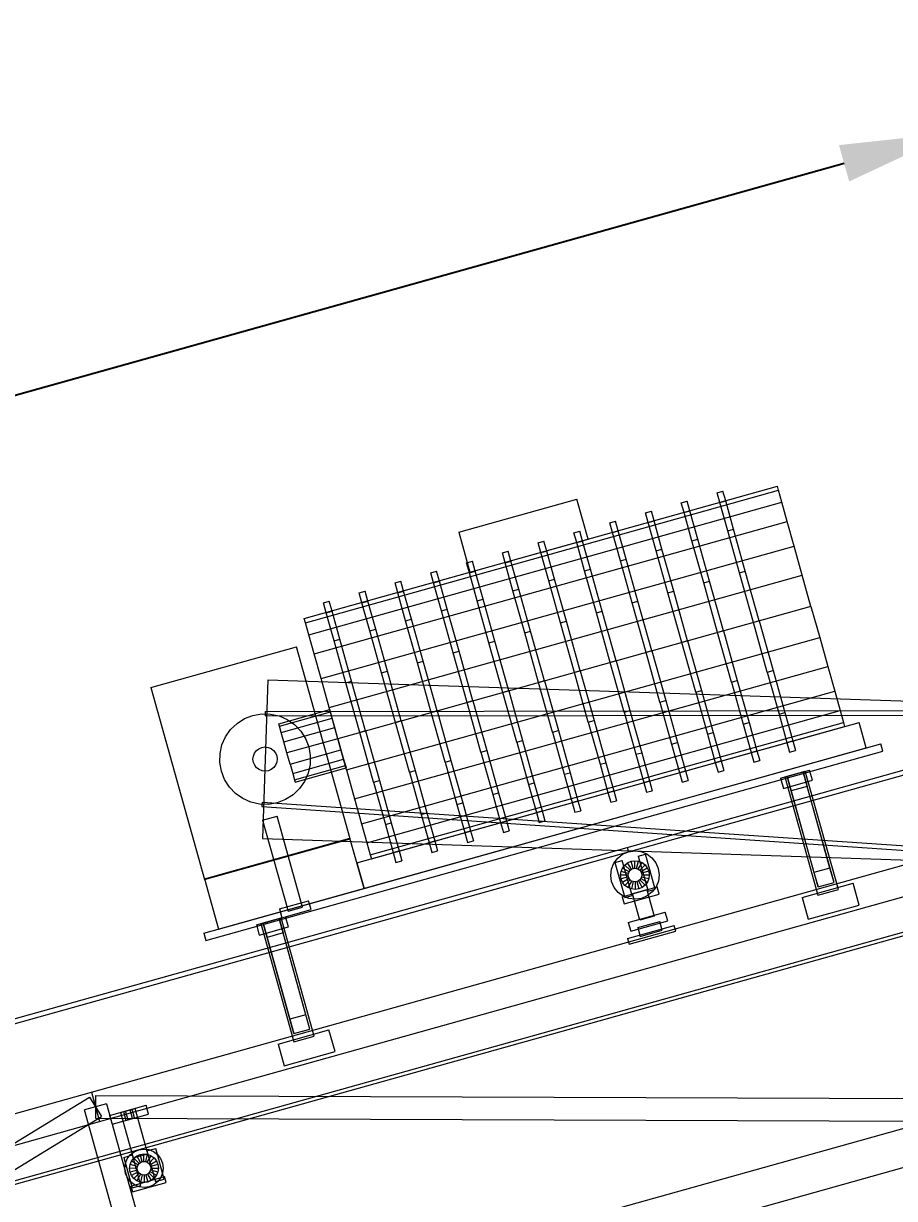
# Model space of a CAD drawing. Header units: millimetres. Extents: x -2500 to 58855, y -53268 to 6837.
# Drawn here: x 35445 to 36597, y 2957 to 4511 of the extents above; entities that cross this region are included whole.
import ezdxf

# ---------------------------------------------------------------- set-up
doc = ezdxf.new("R2010")
doc.units = ezdxf.units.MM
doc.layers.add('COTAS_P', color=1, linetype='Continuous', lineweight=0)
doc.layers.add('lateral_C03', color=7, linetype='Continuous', lineweight=0)
doc.dimstyles.new('R19_100', dxfattribs={"dimtxt": 250, "dimasz": 150, "dimexe": 150, "dimexo": 80, "dimgap": 100, "dimtad": 1, "dimtih": 1, "dimtoh": 1, "dimdsep": 46, "dimcen": 0.09, "dimadec": 0, "dimazin": 0, "dimtfac": 1, "dimtdec": 4, "dimtofl": 0, "dimtmove": 0, "dimatfit": 3, "dimfxl": 1, "dimtolj": 1, "dimtzin": 0, "dimarcsym": 0})

# ---------------------------------------------------------------- blocks, each defined once
blk = doc.blocks.new('*D9')
at = {"layer": 'COTAS_P', "color": 0, "lineweight": -2, "transparency": 16777216}
for p, q in [((36895.6, 3577), (36634.3, 4511.2)), ((27342.7, 1757.1), (36530.3, 4326.4)), ((27419.1, 927), (27157.9, 1861.2))]:
    blk.add_line(p, q, dxfattribs=at)
at = {"layer": 'COTAS_P', "color": 0, "transparency": 16777216}
for points in [[(36523.5, 4350.4), (36537, 4302.3), (36674.7, 4366.7)], [(27336, 1781.2), (27349.5, 1733.1), (27198.3, 1716.7)]]:
    blk.add_solid(points, dxfattribs=at)
at = {"layer": 'Defpoints', "color": 0, "transparency": 16777216}
for p in [(36674.7, 4366.7), (36917.1, 3500), (27440.7, 850)]:
    blk.add_point(p, dxfattribs=at)

msp = doc.modelspace()

# ---------------------------------------------------------------- linework, layer by layer
at = {"layer": 'lateral_C03'}
for p, q in [((35816.041, 3724.256), (36442.026, 3899.307)), ((35817.555, 3718.842), (36443.54, 3893.892)), ((36362.23, 3890.699), (36369.934, 3892.853)), ((36365.883, 3877.635), (36362.23, 3890.699)), ((36373.587, 3879.79), (36369.934, 3892.853)), ((36443.54, 3893.892), (36442.026, 3899.307)), ((36447.979, 3878.018), (36443.54, 3893.892)), ((35821.994, 3702.967), (36447.979, 3878.018)), ((36020.324, 3838.492), (36176.82, 3882.255)), ((36191.632, 3829.287), (36176.82, 3882.255)), ((36314.879, 3877.458), (36322.584, 3879.612)), ((36318.532, 3864.394), (36314.879, 3877.458)), ((36326.237, 3866.549), (36322.584, 3879.612)), ((36365.883, 3877.635), (36373.587, 3879.79)), ((36376.286, 3840.434), (36365.883, 3877.635)), ((36383.99, 3842.588), (36373.587, 3879.79)), ((36455.041, 3852.765), (36447.979, 3878.018)), ((36267.529, 3864.217), (36275.234, 3866.371)), ((36271.182, 3851.153), (36267.529, 3864.217)), ((36278.887, 3853.308), (36275.234, 3866.371)), ((36318.532, 3864.394), (36326.237, 3866.549)), ((36328.936, 3827.193), (36318.532, 3864.394)), ((36336.64, 3829.347), (36326.237, 3866.549)), ((35829.056, 3677.714), (36455.041, 3852.765)), ((36020.324, 3838.492), (36035.136, 3785.524)), ((36172.829, 3837.735), (36180.533, 3839.889)), ((36184.186, 3826.826), (36180.533, 3839.889)), ((36220.179, 3850.976), (36227.884, 3853.13)), ((36223.832, 3837.912), (36220.179, 3850.976)), ((36223.832, 3837.912), (36231.537, 3840.067)), ((36231.537, 3840.067), (36227.884, 3853.13)), ((36241.94, 3802.865), (36231.537, 3840.067)), ((36271.182, 3851.153), (36278.887, 3853.308)), ((36281.585, 3813.952), (36271.182, 3851.153)), ((36289.29, 3816.106), (36278.887, 3853.308)), ((36376.286, 3840.434), (36383.99, 3842.588)), ((36391.855, 3784.757), (36376.286, 3840.434)), ((36399.56, 3786.912), (36383.99, 3842.588)), ((36464.244, 3819.855), (36455.041, 3852.765)), ((36035.136, 3785.524), (36191.632, 3829.287)), ((36125.479, 3824.494), (36133.183, 3826.648)), ((36129.132, 3811.43), (36125.479, 3824.494)), ((36136.836, 3813.585), (36133.183, 3826.648)), ((36176.482, 3824.671), (36172.829, 3837.735)), ((36176.482, 3824.671), (36184.186, 3826.826)), ((36186.885, 3787.47), (36176.482, 3824.671)), ((36194.59, 3789.624), (36184.186, 3826.826)), ((36234.235, 3800.711), (36223.832, 3837.912)), ((36328.936, 3827.193), (36336.64, 3829.347)), ((36344.505, 3771.516), (36328.936, 3827.193)), ((36352.209, 3773.671), (36336.64, 3829.347)), ((35838.259, 3644.804), (36464.244, 3819.855)), ((36078.129, 3811.253), (36085.833, 3813.407)), ((36081.782, 3798.189), (36078.129, 3811.253)), ((36089.486, 3800.344), (36085.833, 3813.407)), ((36129.132, 3811.43), (36136.836, 3813.585)), ((36139.535, 3774.229), (36129.132, 3811.43)), ((36147.239, 3776.383), (36136.836, 3813.585)), ((36281.585, 3813.952), (36289.29, 3816.106)), ((36297.155, 3758.275), (36281.585, 3813.952)), ((36304.859, 3760.43), (36289.29, 3816.106)), ((36474.961, 3781.53), (36464.244, 3819.855)), ((36030.779, 3798.012), (36038.483, 3800.166)), ((36034.432, 3784.948), (36030.779, 3798.012)), ((36042.136, 3787.103), (36038.483, 3800.166)), ((36081.782, 3798.189), (36089.486, 3800.344)), ((36092.185, 3760.988), (36081.782, 3798.189)), ((36099.889, 3763.142), (36089.486, 3800.344)), ((36234.235, 3800.711), (36241.94, 3802.865)), ((36249.805, 3745.034), (36234.235, 3800.711)), ((36257.509, 3747.189), (36241.94, 3802.865)), ((35848.976, 3606.48), (36474.961, 3781.53)), ((35983.428, 3784.771), (35991.133, 3786.925)), ((35987.081, 3771.707), (35983.428, 3784.771)), ((35994.786, 3773.862), (35991.133, 3786.925)), ((36034.432, 3784.948), (36042.136, 3787.103)), ((36044.835, 3747.747), (36034.432, 3784.948)), ((36052.539, 3749.901), (36042.136, 3787.103)), ((36139.535, 3774.229), (36147.239, 3776.383)), ((36162.809, 3720.707), (36147.239, 3776.383)), ((36186.885, 3787.47), (36194.59, 3789.624)), ((36202.454, 3731.793), (36186.885, 3787.47)), ((36210.159, 3733.948), (36194.59, 3789.624)), ((36391.855, 3784.757), (36399.56, 3786.912)), ((36410.22, 3719.083), (36391.855, 3784.757)), ((36417.925, 3721.237), (36399.56, 3786.912)), ((36486.462, 3740.403), (36474.961, 3781.53)), ((35888.728, 3758.289), (35896.432, 3760.443)), ((35900.086, 3747.38), (35896.432, 3760.443)), ((35936.078, 3771.53), (35943.783, 3773.684)), ((35939.731, 3758.466), (35936.078, 3771.53)), ((35939.731, 3758.466), (35947.436, 3760.621)), ((35947.436, 3760.621), (35943.783, 3773.684)), ((35957.839, 3723.419), (35947.436, 3760.621)), ((35987.081, 3771.707), (35994.786, 3773.862)), ((35997.485, 3734.506), (35987.081, 3771.707)), ((36005.189, 3736.66), (35994.786, 3773.862)), ((36092.185, 3760.988), (36099.889, 3763.142)), ((36107.754, 3705.311), (36092.185, 3760.988)), ((36115.459, 3707.466), (36099.889, 3763.142)), ((36155.104, 3718.552), (36139.535, 3774.229)), ((36297.155, 3758.275), (36304.859, 3760.43)), ((36323.225, 3694.755), (36304.859, 3760.43)), ((36344.505, 3771.516), (36352.209, 3773.671)), ((36362.87, 3705.842), (36344.505, 3771.516)), ((36370.575, 3707.996), (36352.209, 3773.671)), ((35841.378, 3745.048), (35849.082, 3747.202)), ((35845.031, 3731.984), (35841.378, 3745.048)), ((35852.735, 3734.139), (35849.082, 3747.202)), ((35892.381, 3745.225), (35888.728, 3758.289)), ((35892.381, 3745.225), (35900.086, 3747.38)), ((35902.784, 3708.024), (35892.381, 3745.225)), ((35910.489, 3710.178), (35900.086, 3747.38)), ((35950.134, 3721.265), (35939.731, 3758.466)), ((36044.835, 3747.747), (36052.539, 3749.901)), ((36060.404, 3692.07), (36044.835, 3747.747)), ((36068.108, 3694.225), (36052.539, 3749.901)), ((36249.805, 3745.034), (36257.509, 3747.189)), ((36268.17, 3679.36), (36249.805, 3745.034)), ((36275.874, 3681.514), (36257.509, 3747.189)), ((36315.52, 3692.601), (36297.155, 3758.275)), ((35845.031, 3731.984), (35852.735, 3734.139)), ((35855.434, 3694.783), (35845.031, 3731.984)), ((35863.139, 3696.937), (35852.735, 3734.139)), ((36486.462, 3740.403), (35860.477, 3565.352)), ((35997.485, 3734.506), (36005.189, 3736.66)), ((36013.054, 3678.829), (35997.485, 3734.506)), ((36020.758, 3680.984), (36005.189, 3736.66)), ((36202.454, 3731.793), (36210.159, 3733.948)), ((36220.82, 3666.119), (36202.454, 3731.793)), ((36228.524, 3668.273), (36210.159, 3733.948)), ((36486.462, 3740.403), (36497.963, 3699.276)), ((35817.555, 3718.842), (35816.041, 3724.256)), ((35821.994, 3702.967), (35817.555, 3718.842)), ((35950.134, 3721.265), (35957.839, 3723.419)), ((35965.704, 3665.588), (35950.134, 3721.265)), ((35973.408, 3667.743), (35957.839, 3723.419)), ((36155.104, 3718.552), (36162.809, 3720.707)), ((36173.47, 3652.878), (36155.104, 3718.552)), ((36181.174, 3655.032), (36162.809, 3720.707)), ((36417.925, 3721.237), (36410.22, 3719.083)), ((36428.586, 3653.408), (36410.22, 3719.083)), ((36417.925, 3721.237), (36436.29, 3655.563)), ((35829.056, 3677.714), (35821.994, 3702.967)), ((35871.978, 3524.225), (36497.963, 3699.276)), ((35902.784, 3708.024), (35910.489, 3710.178)), ((35918.354, 3652.347), (35902.784, 3708.024)), ((35926.058, 3654.502), (35910.489, 3710.178)), ((36107.754, 3705.311), (36115.459, 3707.466)), ((36126.12, 3639.637), (36107.754, 3705.311)), ((36133.824, 3641.791), (36115.459, 3707.466)), ((36370.575, 3707.996), (36362.87, 3705.842)), ((36381.236, 3640.167), (36362.87, 3705.842)), ((36370.575, 3707.996), (36388.94, 3642.322)), ((36497.963, 3699.276), (36508.68, 3660.951)), ((35613.057, 3633.227), (35805.667, 3687.089)), ((35876.765, 3432.843), (35805.667, 3687.089)), ((35855.434, 3694.783), (35863.139, 3696.937)), ((35871.003, 3639.106), (35855.434, 3694.783)), ((35878.708, 3641.261), (35863.139, 3696.937)), ((36060.404, 3692.07), (36068.108, 3694.225)), ((36078.769, 3626.396), (36060.404, 3692.07)), ((36086.474, 3628.55), (36068.108, 3694.225)), ((36323.225, 3694.755), (36315.52, 3692.601)), ((36333.885, 3626.926), (36315.52, 3692.601)), ((36323.225, 3694.755), (36341.59, 3629.081)), ((35838.259, 3644.804), (35829.056, 3677.714)), ((35965.704, 3665.588), (35973.408, 3667.743)), ((35991.773, 3602.068), (35973.408, 3667.743)), ((36013.054, 3678.829), (36020.758, 3680.984)), ((36031.419, 3613.155), (36013.054, 3678.829)), ((36039.124, 3615.309), (36020.758, 3680.984)), ((36228.524, 3668.273), (36220.82, 3666.119)), ((36228.524, 3668.273), (36246.89, 3602.598)), ((36275.874, 3681.514), (36268.17, 3679.36)), ((36286.535, 3613.685), (36268.17, 3679.36)), ((36275.874, 3681.514), (36294.24, 3615.84)), ((35882.695, 3485.9), (36508.68, 3660.951)), ((35918.354, 3652.347), (35926.058, 3654.502)), ((35936.719, 3586.673), (35918.354, 3652.347)), ((35944.423, 3588.827), (35926.058, 3654.502)), ((35984.069, 3599.914), (35965.704, 3665.588)), ((36181.174, 3655.032), (36173.47, 3652.878)), ((36191.835, 3587.203), (36173.47, 3652.878)), ((36181.174, 3655.032), (36199.539, 3589.357)), ((36239.185, 3600.444), (36220.82, 3666.119)), ((36428.586, 3653.408), (36436.29, 3655.563)), ((36428.586, 3653.408), (36444.155, 3597.732)), ((36436.29, 3655.563), (36451.859, 3599.886)), ((36508.68, 3660.951), (36517.883, 3628.041)), ((35767.669, 3643.363), (35760.675, 3433.48)), ((35767.669, 3643.363), (36920.613, 3604.942)), ((35848.976, 3606.48), (35838.259, 3644.804)), ((35871.003, 3639.106), (35878.708, 3641.261)), ((35889.369, 3573.432), (35871.003, 3639.106)), ((35897.073, 3575.586), (35878.708, 3641.261)), ((36133.824, 3641.791), (36126.12, 3639.637)), ((36144.485, 3573.962), (36126.12, 3639.637)), ((36133.824, 3641.791), (36152.189, 3576.116)), ((36381.236, 3640.167), (36388.94, 3642.322)), ((36381.236, 3640.167), (36396.805, 3584.491)), ((36388.94, 3642.322), (36404.509, 3586.645)), ((35613.057, 3633.227), (35684.154, 3378.981)), ((35891.898, 3452.99), (36517.883, 3628.041)), ((36086.474, 3628.55), (36078.769, 3626.396)), ((36097.135, 3560.721), (36078.769, 3626.396)), ((36086.474, 3628.55), (36104.839, 3562.875)), ((36333.885, 3626.926), (36341.59, 3629.081)), ((36333.885, 3626.926), (36349.455, 3571.25)), ((36341.59, 3629.081), (36357.159, 3573.404)), ((36517.883, 3628.041), (36524.945, 3602.788)), ((35860.477, 3565.352), (35848.976, 3606.48)), ((36039.124, 3615.309), (36031.419, 3613.155)), ((36049.785, 3547.48), (36031.419, 3613.155)), ((36039.124, 3615.309), (36057.489, 3549.634)), ((36286.535, 3613.685), (36294.24, 3615.84)), ((36286.535, 3613.685), (36302.105, 3558.009)), ((36294.24, 3615.84), (36309.809, 3560.163)), ((35727.131, 3585.623), (35737.051, 3591.942)), ((35737.051, 3591.942), (35748.013, 3596.205)), ((35748.013, 3596.205), (35759.597, 3598.247)), ((35759.597, 3598.247), (35771.356, 3597.99)), ((35764.086, 3601.421), (36916.975, 3603)), ((35764.086, 3601.421), (35764.094, 3595.421)), ((35764.094, 3595.421), (36916.983, 3597)), ((35771.356, 3597.99), (35782.839, 3595.444)), ((35782.291, 3585.023), (35849.705, 3603.874)), ((35782.839, 3595.444), (35793.605, 3590.706)), ((35783.111, 3582.09), (35850.525, 3600.942)), ((35785.446, 3573.74), (35852.86, 3592.592)), ((35793.605, 3590.706), (35803.24, 3583.959)), ((35850.525, 3600.942), (35849.705, 3603.874)), ((35852.86, 3592.592), (35850.525, 3600.942)), ((35856.355, 3580.094), (35852.86, 3592.592)), ((35898.96, 3427.737), (36524.945, 3602.788)), ((35991.773, 3602.068), (35984.069, 3599.914)), ((36002.434, 3534.239), (35984.069, 3599.914)), ((35991.773, 3602.068), (36010.139, 3536.393)), ((36239.185, 3600.444), (36246.89, 3602.598)), ((36239.185, 3600.444), (36254.754, 3544.768)), ((36243.323, 3421.647), (36888.569, 3602.084)), ((36244.939, 3415.868), (36890.185, 3596.305)), ((36246.89, 3602.598), (36262.459, 3546.922)), ((36444.155, 3597.732), (36451.859, 3599.886)), ((36444.155, 3597.732), (36454.558, 3560.53)), ((36451.859, 3599.886), (36462.263, 3562.685)), ((36524.945, 3602.788), (36529.384, 3586.914)), ((35711.887, 3567.854), (35718.634, 3577.489)), ((35718.634, 3577.489), (35727.131, 3585.623)), ((35783.111, 3582.09), (35782.291, 3585.023)), ((35785.446, 3573.74), (35783.111, 3582.09)), ((35788.941, 3561.242), (35856.355, 3580.094)), ((35803.24, 3583.959), (35811.373, 3575.463)), ((35811.373, 3575.463), (35817.692, 3565.542)), ((35860.477, 3565.352), (35856.355, 3580.094)), ((35885.652, 3401.062), (36550.159, 3586.885)), ((35897.073, 3575.586), (35889.369, 3573.432)), ((35897.073, 3575.586), (35915.439, 3509.911)), ((35903.399, 3411.863), (36529.384, 3586.914)), ((35904.913, 3406.448), (36530.898, 3581.499)), ((35944.423, 3588.827), (35936.719, 3586.673)), ((35955.084, 3520.998), (35936.719, 3586.673)), ((35944.423, 3588.827), (35962.789, 3523.152)), ((36144.485, 3573.962), (36152.189, 3576.116)), ((36144.485, 3573.962), (36160.054, 3518.286)), ((36152.189, 3576.116), (36167.759, 3520.44)), ((36191.835, 3587.203), (36199.539, 3589.357)), ((36191.835, 3587.203), (36207.404, 3531.527)), ((36199.539, 3589.357), (36215.109, 3533.681)), ((36396.805, 3584.491), (36404.509, 3586.645)), ((36396.805, 3584.491), (36407.208, 3547.289)), ((36404.509, 3586.645), (36414.912, 3549.444)), ((36529.384, 3586.914), (36530.898, 3581.499)), ((36559.585, 3553.178), (36550.159, 3586.885)), ((35683.206, 3308.107), (36578.846, 3558.565)), ((35707.15, 3557.089), (35711.887, 3567.854)), ((35788.941, 3561.242), (35785.446, 3573.74)), ((35793.063, 3546.501), (35788.941, 3561.242)), ((35860.477, 3565.352), (35793.063, 3546.501)), ((35817.692, 3565.542), (35821.955, 3554.58)), ((35871.978, 3524.225), (35860.477, 3565.352)), ((35860.477, 3565.352), (35864.6, 3550.61)), ((35907.734, 3507.757), (35889.369, 3573.432)), ((36097.135, 3560.721), (36104.839, 3562.875)), ((36097.135, 3560.721), (36112.704, 3505.045)), ((36104.839, 3562.875), (36120.408, 3507.199)), ((36302.105, 3558.009), (36309.809, 3560.163)), ((36309.809, 3560.163), (36320.212, 3522.962)), ((36349.455, 3571.25), (36357.159, 3573.404)), ((36349.455, 3571.25), (36359.858, 3534.048)), ((36357.159, 3573.404), (36367.562, 3536.203)), ((36454.558, 3560.53), (36462.263, 3562.685)), ((36454.558, 3560.53), (36458.211, 3547.467)), ((36462.263, 3562.685), (36465.916, 3549.621)), ((36581.539, 3548.934), (36578.846, 3558.565)), ((35685.899, 3298.477), (36581.539, 3548.934)), ((35704.346, 3533.846), (35704.603, 3545.606)), ((35704.603, 3545.606), (35707.15, 3557.089)), ((35748.673, 3542.394), (35750.229, 3546.27)), ((35750.229, 3546.27), (35752.736, 3549.611)), ((35752.736, 3549.611), (35756.022, 3552.19)), ((35756.022, 3552.19), (35759.863, 3553.83)), ((35759.863, 3553.83), (35763.998, 3554.42)), ((35763.998, 3554.42), (35768.145, 3553.92)), ((35768.145, 3553.92), (35772.021, 3552.364)), ((35772.021, 3552.364), (35775.362, 3549.857)), ((35775.362, 3549.857), (35777.94, 3546.572)), ((35777.94, 3546.572), (35779.581, 3542.73)), ((35797.186, 3531.759), (35793.063, 3546.501)), ((35797.186, 3531.759), (35864.6, 3550.61)), ((35821.955, 3554.58), (35823.997, 3542.996)), ((35823.997, 3542.996), (35823.74, 3531.237)), ((35864.6, 3550.61), (35868.094, 3538.113)), ((35895.078, 3367.355), (36559.585, 3553.178)), ((36049.785, 3547.48), (36057.489, 3549.634)), ((36049.785, 3547.48), (36065.354, 3491.804)), ((36057.489, 3549.634), (36073.058, 3493.958)), ((36254.754, 3544.768), (36262.459, 3546.922)), ((36254.754, 3544.768), (36265.158, 3507.566)), ((36262.459, 3546.922), (36272.862, 3509.72)), ((36302.105, 3558.009), (36312.508, 3520.807)), ((36407.208, 3547.289), (36414.912, 3549.444)), ((36407.208, 3547.289), (36410.861, 3534.226)), ((36414.912, 3549.444), (36418.566, 3536.38)), ((36458.211, 3547.467), (36465.916, 3549.621)), ((35706.389, 3522.263), (35704.346, 3533.846)), ((35748.173, 3538.247), (35748.673, 3542.394)), ((35748.763, 3534.112), (35748.173, 3538.247)), ((35750.403, 3530.271), (35748.763, 3534.112)), ((35752.982, 3526.985), (35750.403, 3530.271)), ((35778.114, 3530.573), (35775.608, 3527.231)), ((35779.671, 3534.449), (35778.114, 3530.573)), ((35779.581, 3542.73), (35780.171, 3538.595)), ((35780.171, 3538.595), (35779.671, 3534.449)), ((35797.186, 3531.759), (35800.681, 3519.261)), ((35800.681, 3519.261), (35868.094, 3538.113)), ((35803.016, 3510.911), (35870.43, 3529.762)), ((35823.74, 3531.237), (35821.194, 3519.754)), ((35868.094, 3538.113), (35870.43, 3529.762)), ((35870.43, 3529.762), (35871.25, 3526.83)), ((36002.434, 3534.239), (36010.139, 3536.393)), ((36002.434, 3534.239), (36018.004, 3478.563)), ((36010.139, 3536.393), (36025.708, 3480.717)), ((36207.404, 3531.527), (36215.109, 3533.681)), ((36207.404, 3531.527), (36217.807, 3494.325)), ((36215.109, 3533.681), (36225.512, 3496.479)), ((36359.858, 3534.048), (36367.562, 3536.203)), ((36359.858, 3534.048), (36363.511, 3520.985)), ((36367.562, 3536.203), (36371.215, 3523.139)), ((36410.861, 3534.226), (36418.566, 3536.38)), ((35710.651, 3511.3), (35706.389, 3522.263)), ((35756.323, 3524.479), (35752.982, 3526.985)), ((35760.199, 3522.922), (35756.323, 3524.479)), ((35764.346, 3522.422), (35760.199, 3522.922)), ((35768.481, 3523.013), (35764.346, 3522.422)), ((35772.322, 3524.653), (35768.481, 3523.013)), ((35775.608, 3527.231), (35772.322, 3524.653)), ((35800.681, 3519.261), (35803.016, 3510.911)), ((35803.836, 3507.978), (35871.25, 3526.83)), ((35821.194, 3519.754), (35816.456, 3508.988)), ((35871.978, 3524.225), (35882.695, 3485.9)), ((35955.084, 3520.998), (35962.789, 3523.152)), ((35955.084, 3520.998), (35970.654, 3465.322)), ((35962.789, 3523.152), (35978.358, 3467.476)), ((36160.054, 3518.286), (36167.759, 3520.44)), ((36160.054, 3518.286), (36170.457, 3481.084)), ((36167.759, 3520.44), (36178.162, 3483.238)), ((36312.508, 3520.807), (36320.212, 3522.962)), ((36312.508, 3520.807), (36316.161, 3507.744)), ((36320.212, 3522.962), (36323.865, 3509.898)), ((36363.511, 3520.985), (36371.215, 3523.139)), ((36446.173, 3513.157), (36484.695, 3523.929)), ((36446.173, 3513.157), (36449.943, 3499.674)), ((36451.951, 3514.773), (36478.917, 3522.313)), ((36451.951, 3514.773), (36495.714, 3358.277)), ((36454.877, 3515.45), (36476.064, 3521.375)), ((36460.19, 3496.45), (36454.877, 3515.45)), ((36454.877, 3515.45), (36490.426, 3388.327)), ((36476.064, 3521.375), (36481.377, 3502.375)), ((36511.613, 3394.252), (36476.064, 3521.375)), ((36522.68, 3365.817), (36478.917, 3522.313)), ((36488.466, 3510.447), (36484.695, 3523.929)), ((35716.971, 3501.38), (35710.651, 3511.3)), ((35725.104, 3492.883), (35716.971, 3501.38)), ((35809.71, 3499.354), (35801.213, 3491.22)), ((35803.016, 3510.911), (35803.836, 3507.978)), ((35816.456, 3508.988), (35809.71, 3499.354)), ((35907.734, 3507.757), (35915.439, 3509.911)), ((35907.734, 3507.757), (35923.303, 3452.081)), ((35915.439, 3509.911), (35931.008, 3454.235)), ((36112.704, 3505.045), (36120.408, 3507.199)), ((36112.704, 3505.045), (36123.107, 3467.843)), ((36120.408, 3507.199), (36130.812, 3469.997)), ((36217.807, 3494.325), (36225.512, 3496.479)), ((36225.512, 3496.479), (36229.165, 3483.416)), ((36265.158, 3507.566), (36272.862, 3509.72)), ((36265.158, 3507.566), (36268.811, 3494.503)), ((36268.811, 3494.503), (36276.515, 3496.657)), ((36272.862, 3509.72), (36276.515, 3496.657)), ((36316.161, 3507.744), (36323.865, 3509.898)), ((36449.943, 3499.674), (36488.466, 3510.447)), ((36481.377, 3502.375), (36460.19, 3496.45)), ((36495.739, 3369.327), (36460.19, 3496.45)), ((36516.926, 3375.252), (36481.377, 3502.375)), ((35734.739, 3486.137), (35725.104, 3492.883)), ((35745.504, 3481.399), (35734.739, 3486.137)), ((35756.988, 3478.853), (35745.504, 3481.399)), ((35760.299, 3481.553), (35759.891, 3475.567)), ((35760.299, 3481.553), (36910.526, 3403.224)), ((35791.293, 3484.901), (35780.33, 3480.638)), ((35801.213, 3491.22), (35791.293, 3484.901)), ((35882.695, 3485.9), (35891.898, 3452.99)), ((36018.004, 3478.563), (36025.708, 3480.717)), ((36025.708, 3480.717), (36036.111, 3443.515)), ((36065.354, 3491.804), (36073.058, 3493.958)), ((36065.354, 3491.804), (36075.757, 3454.602)), ((36073.058, 3493.958), (36083.461, 3456.756)), ((36170.457, 3481.084), (36178.162, 3483.238)), ((36170.457, 3481.084), (36174.11, 3468.02)), ((36178.162, 3483.238), (36181.815, 3470.175)), ((36217.807, 3494.325), (36221.461, 3481.261)), ((36221.461, 3481.261), (36229.165, 3483.416)), ((35768.747, 3478.596), (35756.988, 3478.853)), ((35759.891, 3475.567), (36910.118, 3397.238)), ((35780.33, 3480.638), (35768.747, 3478.596)), ((35970.654, 3465.322), (35978.358, 3467.476)), ((35970.654, 3465.322), (35981.057, 3428.12)), ((35978.358, 3467.476), (35988.761, 3430.274)), ((36018.004, 3478.563), (36028.407, 3441.361)), ((36123.107, 3467.843), (36130.812, 3469.997)), ((36123.107, 3467.843), (36126.76, 3454.779)), ((36130.812, 3469.997), (36134.465, 3456.934)), ((36174.11, 3468.02), (36181.815, 3470.175)), ((35760.832, 3457.534), (35780.093, 3462.92)), ((35760.832, 3457.534), (35794.496, 3337.152)), ((35813.757, 3342.538), (35780.093, 3462.92)), ((35891.898, 3452.99), (35898.96, 3427.737)), ((35923.303, 3452.081), (35931.008, 3454.235)), ((35923.303, 3452.081), (35933.707, 3414.879)), ((35931.008, 3454.235), (35941.411, 3417.033)), ((36075.757, 3454.602), (36083.461, 3456.756)), ((36075.757, 3454.602), (36079.41, 3441.538)), ((36083.461, 3456.756), (36087.114, 3443.693)), ((36126.76, 3454.779), (36134.465, 3456.934)), ((36028.407, 3441.361), (36036.111, 3443.515)), ((36028.407, 3441.361), (36032.06, 3428.297)), ((36036.111, 3443.515), (36039.764, 3430.452)), ((36079.41, 3441.538), (36087.114, 3443.693)), ((35299.53, 3157.724), (36243.323, 3421.647)), ((35534.358, 3097.749), (36690.023, 3420.92)), ((35683.885, 3379.944), (35876.496, 3433.806)), ((35684.154, 3378.981), (35876.765, 3432.843)), ((35760.675, 3433.48), (36913.619, 3395.058)), ((35895.078, 3367.355), (35876.496, 3433.806)), ((35898.96, 3427.737), (35903.399, 3411.863)), ((35981.057, 3428.12), (35988.761, 3430.274)), ((35981.057, 3428.12), (35984.71, 3415.056)), ((35988.761, 3430.274), (35992.414, 3417.211)), ((36032.06, 3428.297), (36039.764, 3430.452)), ((36243.323, 3421.647), (36244.939, 3415.868)), ((27467.597, 753.695), (36944.047, 3403.695)), ((35301.146, 3151.946), (36244.939, 3415.868)), ((35903.399, 3411.863), (35904.913, 3406.448)), ((35933.707, 3414.879), (35941.411, 3417.033)), ((35933.707, 3414.879), (35937.36, 3401.815)), ((35937.36, 3401.815), (35945.064, 3403.97)), ((35941.411, 3417.033), (35945.064, 3403.97)), ((35984.71, 3415.056), (35992.414, 3417.211)), ((36225.672, 3400.748), (36230.685, 3407.431)), ((36227.139, 3401.545), (36236.769, 3404.239)), ((36230.685, 3407.431), (36237.256, 3412.588)), ((36249.696, 3358.012), (36236.769, 3404.239)), ((36237.256, 3412.588), (36244.939, 3415.868)), ((36243.878, 3401.401), (36248.44, 3403.349)), ((36244.939, 3415.868), (36253.209, 3417.049)), ((36248.44, 3403.349), (36253.35, 3404.05)), ((36251.133, 3393.718), (36248.44, 3403.349)), ((36253.209, 3417.049), (36261.502, 3416.049)), ((36253.459, 3394.05), (36253.35, 3404.05)), ((36253.35, 3404.05), (36258.274, 3403.456)), ((36255.791, 3393.769), (36258.274, 3403.456)), ((36257.956, 3410.163), (36267.587, 3412.856)), ((36257.956, 3410.163), (36270.883, 3363.937)), ((36258.274, 3403.456), (36262.877, 3401.607)), ((36261.502, 3416.049), (36269.254, 3412.936)), ((36280.514, 3366.63), (36267.587, 3412.856)), ((36269.254, 3412.936), (36275.937, 3407.923)), ((36275.937, 3407.923), (36281.094, 3401.351)), ((27468.944, 748.879), (36945.393, 3398.879)), ((35885.652, 3401.062), (35895.078, 3367.355)), ((36221.559, 3384.703), (36222.559, 3392.996)), ((36222.559, 3392.996), (36225.672, 3400.748)), ((36227.139, 3401.545), (36240.065, 3355.319)), ((36234.558, 3384.844), (36235.152, 3389.768)), ((36235.152, 3389.768), (36237, 3394.371)), ((36244.839, 3387.285), (36235.152, 3389.768)), ((36237, 3394.371), (36239.976, 3398.339)), ((36245.714, 3389.466), (36237, 3394.371)), ((36239.976, 3398.339), (36243.878, 3401.401)), ((36247.124, 3391.345), (36239.976, 3398.339)), ((36248.972, 3392.795), (36243.878, 3401.401)), ((36244.839, 3387.285), (36245.714, 3389.466)), ((36245.714, 3389.466), (36247.124, 3391.345)), ((36247.124, 3391.345), (36248.972, 3392.795)), ((36248.972, 3392.795), (36251.133, 3393.718)), ((36251.133, 3393.718), (36253.459, 3394.05)), ((36253.459, 3394.05), (36255.791, 3393.769)), ((36255.791, 3393.769), (36257.972, 3392.893)), ((36257.972, 3392.893), (36262.877, 3401.607)), ((36257.972, 3392.893), (36259.851, 3391.483)), ((36259.851, 3391.483), (36266.845, 3398.631)), ((36259.851, 3391.483), (36261.302, 3389.635)), ((36261.302, 3389.635), (36269.907, 3394.729)), ((36261.302, 3389.635), (36262.224, 3387.474)), ((36271.855, 3390.168), (36262.224, 3387.474)), ((36262.224, 3387.474), (36262.556, 3385.149)), ((36262.877, 3401.607), (36266.845, 3398.631)), ((36266.845, 3398.631), (36269.907, 3394.729)), ((36269.907, 3394.729), (36271.855, 3390.168)), ((36271.855, 3390.168), (36272.556, 3385.257)), ((36281.094, 3401.351), (36284.374, 3393.669)), ((36284.374, 3393.669), (36285.555, 3385.399)), ((36511.613, 3394.252), (36490.426, 3388.327)), ((36490.426, 3388.327), (36495.739, 3369.327)), ((36516.926, 3375.252), (36511.613, 3394.252)), ((35545.13, 3059.227), (36700.795, 3382.398)), ((35683.885, 3379.944), (35702.467, 3313.494)), ((36222.739, 3376.433), (36221.559, 3384.703)), ((36226.02, 3368.75), (36222.739, 3376.433)), ((36244.557, 3384.953), (36234.558, 3384.844)), ((36235.259, 3379.934), (36234.558, 3384.844)), ((36244.889, 3382.627), (36235.259, 3379.934)), ((36237.207, 3375.372), (36235.259, 3379.934)), ((36245.812, 3380.466), (36237.207, 3375.372)), ((36240.269, 3371.47), (36237.207, 3375.372)), ((36247.262, 3378.618), (36240.269, 3371.47)), ((36249.142, 3377.208), (36244.236, 3368.494)), ((36244.557, 3384.953), (36244.839, 3387.285)), ((36244.889, 3382.627), (36244.557, 3384.953)), ((36245.812, 3380.466), (36244.889, 3382.627)), ((36247.262, 3378.618), (36245.812, 3380.466)), ((36249.142, 3377.208), (36247.262, 3378.618)), ((36251.322, 3376.333), (36248.839, 3366.646)), ((36251.322, 3376.333), (36249.142, 3377.208)), ((36253.655, 3376.051), (36251.322, 3376.333)), ((36255.981, 3376.383), (36253.655, 3376.051)), ((36253.655, 3376.051), (36253.763, 3366.052)), ((36258.141, 3377.306), (36255.981, 3376.383)), ((36255.981, 3376.383), (36258.674, 3366.753)), ((36259.99, 3378.756), (36258.141, 3377.306)), ((36258.141, 3377.306), (36263.235, 3368.7)), ((36261.399, 3380.636), (36259.99, 3378.756)), ((36259.99, 3378.756), (36267.137, 3371.763)), ((36262.275, 3382.816), (36261.399, 3380.636)), ((36261.399, 3380.636), (36270.114, 3375.73)), ((36262.556, 3385.149), (36262.275, 3382.816)), ((36262.275, 3382.816), (36271.962, 3380.333)), ((36262.556, 3385.149), (36272.556, 3385.257)), ((36270.114, 3375.73), (36267.137, 3371.763)), ((36271.962, 3380.333), (36270.114, 3375.73)), ((36272.556, 3385.257), (36271.962, 3380.333)), ((36284.555, 3377.105), (36281.442, 3369.353)), ((36285.555, 3385.399), (36284.555, 3377.105)), ((36474.682, 3355.51), (36542.096, 3374.362)), ((36495.739, 3369.327), (36516.926, 3375.252)), ((36550.175, 3345.47), (36542.096, 3374.362)), ((35702.467, 3313.494), (35895.078, 3367.355)), ((36231.177, 3362.178), (36226.02, 3368.75)), ((36237.859, 3357.165), (36231.177, 3362.178)), ((36236.638, 3356.437), (36282.864, 3369.364)), ((36236.638, 3356.437), (36239.331, 3346.806)), ((36245.611, 3354.053), (36237.859, 3357.165)), ((36239.331, 3346.806), (36285.557, 3359.733)), ((36240.065, 3355.319), (36249.696, 3358.012)), ((36244.236, 3368.494), (36240.269, 3371.47)), ((36248.839, 3366.646), (36244.236, 3368.494)), ((36253.763, 3366.052), (36248.839, 3366.646)), ((36269.381, 3365.594), (36250.12, 3360.207)), ((36259.815, 3325.537), (36250.12, 3360.207)), ((36258.674, 3366.753), (36253.763, 3366.052)), ((36263.235, 3368.7), (36258.674, 3366.753)), ((36269.857, 3357.514), (36262.175, 3354.233)), ((36267.137, 3371.763), (36263.235, 3368.7)), ((36269.381, 3365.594), (36279.077, 3330.924)), ((36276.429, 3362.671), (36269.857, 3357.514)), ((36270.883, 3363.937), (36280.514, 3366.63)), ((36281.442, 3369.353), (36276.429, 3362.671)), ((36285.557, 3359.733), (36282.864, 3369.364)), ((36495.714, 3358.277), (36522.68, 3365.817)), ((35783.249, 3340.237), (35821.772, 3351.009)), ((35794.496, 3337.152), (35813.757, 3342.538)), ((35825.003, 3339.453), (35821.772, 3351.009)), ((36253.905, 3353.053), (36245.611, 3354.053)), ((36262.175, 3354.233), (36253.905, 3353.053)), ((36474.682, 3355.51), (36482.761, 3326.619)), ((36482.761, 3326.619), (36550.175, 3345.47)), ((35752.774, 3319.255), (35791.296, 3330.027)), ((35758.553, 3320.87), (35785.518, 3328.411)), ((35761.478, 3321.548), (35782.665, 3327.473)), ((35782.665, 3327.473), (35787.979, 3308.473)), ((35818.214, 3200.349), (35782.665, 3327.473)), ((35783.249, 3340.237), (35786.481, 3328.68)), ((35829.281, 3171.915), (35785.518, 3328.411)), ((35786.481, 3328.68), (35825.003, 3339.453)), ((35795.067, 3316.544), (35791.296, 3330.027)), ((36244.715, 3322.353), (36293.638, 3336.034)), ((36279.077, 3330.924), (36259.815, 3325.537)), ((36296.87, 3324.477), (36293.638, 3336.034)), ((35752.774, 3319.255), (35756.545, 3305.772)), ((35756.545, 3305.772), (35795.067, 3316.544)), ((35758.553, 3320.87), (35802.315, 3164.374)), ((35766.791, 3302.548), (35761.478, 3321.548)), ((35761.478, 3321.548), (35797.027, 3194.425)), ((36243.745, 3301.315), (36305.381, 3318.55)), ((36244.715, 3322.353), (36247.947, 3310.796)), ((36245.9, 3293.61), (36307.535, 3310.846)), ((36247.947, 3310.796), (36296.87, 3324.477)), ((36257.424, 3315.523), (36286.316, 3323.603)), ((36257.424, 3315.523), (36260.656, 3303.967)), ((36260.656, 3303.967), (36289.547, 3312.046)), ((36289.547, 3312.046), (36286.316, 3323.603)), ((36307.535, 3310.846), (36305.381, 3318.55)), ((35683.206, 3308.107), (35685.899, 3298.477)), ((35787.979, 3308.473), (35766.791, 3302.548)), ((35802.34, 3175.425), (35766.791, 3302.548)), ((35823.527, 3181.35), (35787.979, 3308.473)), ((36243.745, 3301.315), (36245.9, 3293.61)), ((35818.214, 3200.349), (35797.027, 3194.425)), ((35797.027, 3194.425), (35802.34, 3175.425)), ((35823.527, 3181.35), (35818.214, 3200.349)), ((35781.283, 3161.608), (35848.697, 3180.459)), ((35802.315, 3164.374), (35829.281, 3171.915)), ((35802.34, 3175.425), (35823.527, 3181.35)), ((35856.776, 3151.568), (35848.697, 3180.459)), ((35781.283, 3161.608), (35789.362, 3132.716)), ((35789.362, 3132.716), (35856.776, 3151.568)), ((34378.693, 2774.579), (35534.358, 3097.749)), ((35534.358, 3097.749), (35545.13, 3059.227)), ((35539.795, 3093.488), (35539.693, 3063.488)), ((35539.795, 3093.488), (36787.025, 3089.221)), ((35624.576, 2775.126), (36780.241, 3098.297)), ((34467.82, 2440.677), (35531.92, 3091.286)), ((35554.19, 3082.528), (35525.298, 3074.449)), ((35531.92, 3091.286), (35547.569, 3065.691)), ((35554.19, 3082.528), (35645.755, 2755.09)), ((35558.499, 3067.119), (35606.652, 3080.584)), ((35609.883, 3069.028), (35606.652, 3080.584)), ((34483.469, 2415.082), (35547.569, 3065.691)), ((35616.863, 2747.01), (35525.298, 3074.449)), ((35539.693, 3063.488), (36786.922, 3059.221)), ((35558.499, 3067.119), (35561.731, 3055.562)), ((35561.731, 3055.562), (35609.883, 3069.028)), ((35572.945, 3071.159), (35592.206, 3076.545)), ((35572.945, 3071.159), (35589.75, 3011.064)), ((35576.797, 3072.236), (35579.686, 3073.044)), ((35576.797, 3072.236), (35580.029, 3060.679)), ((35579.686, 3073.044), (35585.464, 3074.66)), ((35582.918, 3061.487), (35579.686, 3073.044)), ((35582.918, 3061.487), (35580.029, 3060.679)), ((35582.918, 3061.487), (35588.696, 3063.103)), ((35585.464, 3074.66), (35588.354, 3075.468)), ((35588.696, 3063.103), (35585.464, 3074.66)), ((35591.585, 3063.911), (35588.354, 3075.468)), ((35588.696, 3063.103), (35591.585, 3063.911)), ((35609.011, 3016.45), (35592.206, 3076.545)), ((34389.466, 2736.056), (35545.13, 3059.227)), ((35638.042, 2726.974), (36793.707, 3050.144)), ((35577.116, 3011.685), (35588.672, 3014.916)), ((35581.824, 3009.845), (35585.804, 3015.149)), ((35585.804, 3015.149), (35591.02, 3019.243)), ((35599.983, 2974.468), (35588.672, 3014.916)), ((35589.75, 3011.064), (35609.011, 3016.45)), ((35591.02, 3019.243), (35597.118, 3021.847)), ((35594.28, 3013.735), (35598.841, 3015.683)), ((35597.118, 3021.847), (35603.682, 3022.784)), ((35598.841, 3015.683), (35603.752, 3016.384)), ((35601.535, 3006.053), (35598.841, 3015.683)), ((35603.682, 3022.784), (35610.265, 3021.99)), ((35603.86, 3006.385), (35603.752, 3016.384)), ((35603.752, 3016.384), (35608.676, 3015.79)), ((35606.193, 3006.103), (35608.676, 3015.79)), ((35607.933, 3020.302), (35619.49, 3023.534)), ((35607.933, 3020.302), (35619.244, 2979.854)), ((35608.676, 3015.79), (35613.279, 3013.942)), ((35610.265, 3021.99), (35616.418, 3019.519)), ((35616.418, 3019.519), (35621.722, 3015.54)), ((35630.801, 2983.086), (35619.49, 3023.534)), ((35621.722, 3015.54), (35625.816, 3010.324)), ((35577.116, 3011.685), (35588.427, 2971.236)), ((35578.56, 2997.109), (35579.354, 3003.692)), ((35579.354, 3003.692), (35581.824, 3009.845)), ((35584.959, 2997.179), (35585.553, 3002.103)), ((35585.553, 3002.103), (35587.402, 3006.706)), ((35595.24, 2999.62), (35585.553, 3002.103)), ((35587.402, 3006.706), (35590.378, 3010.673)), ((35596.116, 3001.8), (35587.402, 3006.706)), ((35590.378, 3010.673), (35594.28, 3013.735)), ((35597.526, 3003.68), (35590.378, 3010.673)), ((35599.374, 3005.13), (35594.28, 3013.735)), ((35594.959, 2997.287), (35595.24, 2999.62)), ((35595.24, 2999.62), (35596.116, 3001.8)), ((35596.116, 3001.8), (35597.526, 3003.68)), ((35597.526, 3003.68), (35599.374, 3005.13)), ((35599.374, 3005.13), (35601.535, 3006.053)), ((35601.535, 3006.053), (35603.86, 3006.385)), ((35603.86, 3006.385), (35606.193, 3006.103)), ((35606.193, 3006.103), (35608.373, 3005.228)), ((35608.373, 3005.228), (35613.279, 3013.942)), ((35608.373, 3005.228), (35610.253, 3003.818)), ((35610.253, 3003.818), (35617.246, 3010.966)), ((35610.253, 3003.818), (35611.703, 3001.97)), ((35611.703, 3001.97), (35620.309, 3007.064)), ((35611.703, 3001.97), (35612.626, 2999.809)), ((35622.256, 3002.502), (35612.626, 2999.809)), ((35612.626, 2999.809), (35612.958, 2997.483)), ((35613.279, 3013.942), (35617.246, 3010.966)), ((35617.246, 3010.966), (35620.309, 3007.064)), ((35620.309, 3007.064), (35622.256, 3002.502)), ((35622.256, 3002.502), (35622.957, 2997.592)), ((35625.816, 3010.324), (35628.42, 3004.226)), ((35628.42, 3004.226), (35629.357, 2997.662)), ((35579.497, 2990.545), (35578.56, 2997.109)), ((35582.101, 2984.447), (35579.497, 2990.545)), ((35586.194, 2979.23), (35582.101, 2984.447)), ((35594.959, 2997.287), (35584.959, 2997.179)), ((35585.66, 2992.268), (35584.959, 2997.179)), ((35595.291, 2994.961), (35585.66, 2992.268)), ((35587.608, 2987.707), (35585.66, 2992.268)), ((35586.656, 2973.856), (35630.956, 2986.244)), ((35596.214, 2992.801), (35587.608, 2987.707)), ((35590.67, 2983.805), (35587.608, 2987.707)), ((35597.664, 2990.952), (35590.67, 2983.805)), ((35594.638, 2980.828), (35590.67, 2983.805)), ((35599.543, 2989.543), (35594.638, 2980.828)), ((35595.291, 2994.961), (35594.959, 2997.287)), ((35596.214, 2992.801), (35595.291, 2994.961)), ((35597.664, 2990.952), (35596.214, 2992.801)), ((35599.543, 2989.543), (35597.664, 2990.952)), ((35601.724, 2988.667), (35599.241, 2978.98)), ((35601.724, 2988.667), (35599.543, 2989.543)), ((35604.056, 2988.386), (35601.724, 2988.667)), ((35606.382, 2988.718), (35604.056, 2988.386)), ((35604.056, 2988.386), (35604.165, 2978.386)), ((35608.543, 2989.64), (35606.382, 2988.718)), ((35606.382, 2988.718), (35609.075, 2979.087)), ((35610.391, 2991.091), (35608.543, 2989.64)), ((35608.543, 2989.64), (35613.637, 2981.035)), ((35611.801, 2992.97), (35610.391, 2991.091)), ((35610.391, 2991.091), (35617.539, 2984.097)), ((35612.677, 2995.151), (35611.801, 2992.97)), ((35611.801, 2992.97), (35620.515, 2988.065)), ((35612.958, 2997.483), (35612.677, 2995.151)), ((35612.677, 2995.151), (35622.363, 2992.668)), ((35612.958, 2997.483), (35622.957, 2997.592)), ((35617.539, 2984.097), (35613.637, 2981.035)), ((35620.515, 2988.065), (35617.539, 2984.097)), ((35622.363, 2992.668), (35620.515, 2988.065)), ((35626.092, 2984.925), (35622.113, 2979.621)), ((35622.957, 2997.592), (35622.363, 2992.668)), ((35628.563, 2991.078), (35626.092, 2984.925)), ((35629.357, 2997.662), (35628.563, 2991.078)), ((35633.111, 2978.54), (35630.956, 2986.244)), ((35591.498, 2975.251), (35586.194, 2979.23)), ((35586.656, 2973.856), (35588.81, 2966.152)), ((35588.427, 2971.236), (35599.983, 2974.468)), ((35588.81, 2966.152), (35633.111, 2978.54)), ((35597.652, 2972.781), (35591.498, 2975.251)), ((35599.241, 2978.98), (35594.638, 2980.828)), ((35604.235, 2971.987), (35597.652, 2972.781)), ((35604.165, 2978.386), (35599.241, 2978.98)), ((35609.075, 2979.087), (35604.165, 2978.386)), ((35610.799, 2972.924), (35604.235, 2971.987)), ((35613.637, 2981.035), (35609.075, 2979.087)), ((35616.897, 2975.528), (35610.799, 2972.924)), ((35622.113, 2979.621), (35616.897, 2975.528)), ((35619.244, 2979.854), (35630.801, 2983.086))]:
    msp.add_line(p, q, dxfattribs=at)

# ---------------------------------------------------------------- dimensions: what is measured, and where the dimension line sits
at = {"layer": 'COTAS_P'}
dim = msp.add_aligned_dim(p1=(27440.666, 850), p2=(36917.116, 3500), distance=900, text='<> P', dimstyle='R19_100', dxfattribs=at)
dim.commit()
dim.dimension.update_dxf_attribs({"geometry": '*D9', "text_midpoint": (31936.513, 3041.748)})

doc.saveas('drawing.dxf')
